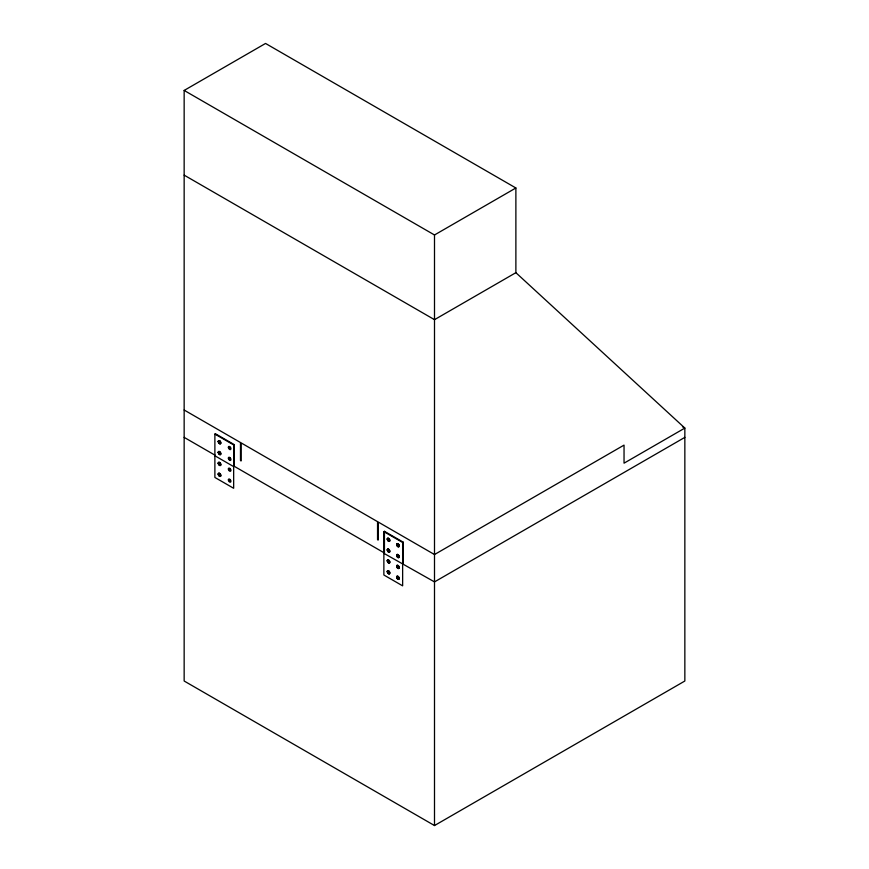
<?xml version="1.0" encoding="UTF-8"?>
<svg xmlns="http://www.w3.org/2000/svg" width="869" height="869" viewBox="0 0 869 869"><rect width="100%" height="100%" fill="white"/><g stroke="black" fill="none" stroke-linecap="round" stroke-linejoin="round"><path stroke-width="1.3" d="M184.152 90.441L265.545 43.45L515.882 187.986L515.882 272.681L684.848 428.08L684.848 681.014L434.5 825.55L184.152 681.014L184.152 90.441L434.5 234.978L515.882 187.986M214.882 434.087L233.663 444.928L233.663 488.28L214.882 477.45L214.882 434.087L215.447 433.761L234.228 444.602L234.228 466.284L384.435 552.999L384.435 531.317L383.87 531.643L383.87 575.006L402.64 585.847L402.64 542.484L383.87 531.643M218.977 441.571L219.89 441.311L220.063 442.929L218.977 442.299L219.89 441.311M218.977 442.299L219.346 441.354M219.52 442.973L220.063 442.929M515.882 272.681L434.5 319.673L184.152 175.136M218.977 452.412L220.433 453.553L219.52 453.814L218.977 452.412L220.433 452.825L220.063 453.77M229.036 447.383L230.491 447.796L230.122 448.73L229.036 448.111L229.948 447.122M233.663 444.928L234.228 444.602M229.036 448.111L229.416 447.166M230.122 448.73L230.491 447.796M229.579 448.784L230.491 448.513M218.977 463.253L219.89 462.992L220.063 464.6L218.977 463.981L219.89 462.992M218.977 463.981L219.346 463.036M230.122 459.571L230.491 458.636L229.579 459.625L229.416 458.006M229.036 458.224L229.948 457.963M229.036 458.951L230.491 459.353M219.52 464.654L220.063 464.6M218.977 474.148L220.063 475.495L218.977 474.865L219.89 473.877L220.063 475.495M229.036 469.064L230.491 470.194L229.948 468.804L229.036 469.792L230.491 470.194M234.228 466.284L233.663 466.61L214.882 455.769M230.122 470.411L230.491 469.477M230.122 481.307L230.491 480.361L229.579 481.35L229.416 479.731M229.036 479.949L229.948 479.688M229.036 480.676L230.491 481.089M387.954 539.138L388.943 538.834L387.954 539.855L389.04 540.485L389.475 539.508L389.04 540.485M387.954 539.855L388.4 538.889M388.497 540.529L389.475 540.236M387.954 549.979L388.943 549.675L389.04 551.326L387.954 550.696L388.943 549.675M397.35 544.559L397.883 545.949L397.35 544.559L398.328 544.255M387.954 550.696L388.4 549.729M384.435 552.999L383.87 553.325L434.5 581.904L684.848 437.368M402.64 542.484L403.205 542.158L403.205 563.84M389.04 551.326L389.475 550.349M397.883 545.949L398.871 544.928M388.497 551.37L389.475 551.076M387.954 560.82L388.943 560.516L387.954 560.82L388.497 562.21L389.475 561.189L389.04 562.167M397.35 555.4L398.328 555.095L397.35 556.117L398.871 556.497M387.954 561.537L388.4 560.559M397.35 556.117L397.785 555.15M398.426 556.747L398.871 555.769M388.497 562.21L389.475 561.917M397.883 556.79L397.785 555.867M387.954 571.661L389.475 572.03L389.04 573.008L387.954 572.378L388.943 571.357M397.35 566.24L397.883 567.631L397.35 566.24L398.328 565.936M387.954 572.378L388.4 571.4M389.04 573.008L389.475 572.03M397.883 567.631L398.871 566.61M388.497 573.051L389.475 572.758M397.35 577.125L398.328 576.82L397.35 577.125L397.883 578.526L398.871 578.222M397.35 577.852L397.785 576.875M398.426 578.472L398.871 577.494M397.883 578.526L397.785 577.592M682.491 426.722L684.848 428.08L624.04 463.177L624.04 445.113L434.5 554.541L378.178 522.019L378.178 540.094L377.548 539.725L377.548 521.661L241.104 442.886L241.104 460.961L240.485 460.592L240.485 442.527L184.152 410.005M384.435 531.317L403.205 542.158M184.152 437.368L215.447 455.443M397.883 544.505L398.426 545.178M388.497 539.084L389.04 539.758M388.4 539.606L388.943 540.279M397.883 555.345L398.426 556.019M388.497 549.925L389.04 550.598M388.4 550.446L388.943 551.12M397.883 566.186L398.426 566.86M388.497 560.766L389.04 561.439M388.4 561.287L388.943 561.961M397.883 577.081L398.426 577.755M388.497 571.606L389.04 572.28M388.4 572.128L388.943 572.801M229.579 447.339L230.122 448.013M229.416 447.893L229.948 448.567M219.52 441.528L220.063 442.202M219.346 442.082L219.89 442.755M229.579 458.18L230.122 458.854M219.52 452.369L220.063 453.042M229.579 469.021L230.122 469.694M219.52 463.21L220.063 463.883M219.346 463.764L219.89 464.437M229.579 479.905L230.122 480.579M219.52 474.094L220.063 474.767M434.5 234.978L434.5 825.55M387.313 571.574A1.771 1.021 60 0 0 389.193 573.909A1.771 1.021 60 0 0 389.193 571.4A1.771 1.021 60 0 0 387.313 571.574A1.771 1.021 60 0 0 389.127 573.942A1.771 1.021 60 0 0 389.127 571.444A1.771 1.021 60 0 0 387.248 571.606M396.698 577.038A1.771 1.021 60 0 0 398.578 579.373A1.771 1.021 60 0 0 398.578 576.875A1.771 1.021 60 0 0 396.698 577.038M396.698 566.154A1.771 1.021 60 0 0 398.578 568.489A1.771 1.021 60 0 0 398.578 565.991A1.771 1.021 60 0 0 396.698 566.154M387.313 560.733A1.771 1.021 60 0 0 389.193 563.069A1.771 1.021 60 0 0 389.193 560.57A1.771 1.021 60 0 0 387.313 560.733A1.771 1.021 60 0 0 389.127 563.101A1.771 1.021 60 0 0 389.127 560.603A1.771 1.021 60 0 0 387.248 560.766M228.384 468.978A1.771 1.021 60 0 0 230.263 471.313A1.771 1.021 60 0 0 230.263 468.815A1.771 1.021 60 0 0 228.384 468.978M228.384 479.873A1.771 1.021 60 0 0 230.263 482.208A1.771 1.021 60 0 0 230.263 479.699A1.771 1.021 60 0 0 228.384 479.873M218.325 474.061A1.771 1.021 60 0 0 220.205 476.397A1.771 1.021 60 0 0 220.205 473.887A1.771 1.021 60 0 0 218.325 474.061M218.325 463.177A1.771 1.021 60 0 0 220.205 465.512A1.771 1.021 60 0 0 220.205 463.003A1.771 1.021 60 0 0 218.325 463.177M228.384 458.137A1.771 1.021 60 0 0 230.263 460.472A1.771 1.021 60 0 0 230.263 457.974A1.771 1.021 60 0 0 228.384 458.137M228.384 447.296A1.771 1.021 60 0 0 230.263 449.631A1.771 1.021 60 0 0 230.263 447.133A1.771 1.021 60 0 0 228.384 447.296M218.325 452.336A1.771 1.021 60 0 0 220.205 454.672A1.771 1.021 60 0 0 220.205 452.162A1.771 1.021 60 0 0 218.325 452.336M218.325 441.495A1.771 1.021 60 0 0 220.205 443.831A1.771 1.021 60 0 0 220.205 441.322A1.771 1.021 60 0 0 218.325 441.495M387.313 549.892A1.771 1.021 60 0 0 389.193 552.228A1.771 1.021 60 0 0 389.193 549.729A1.771 1.021 60 0 0 387.313 549.892A1.771 1.021 60 0 0 389.127 552.26A1.771 1.021 60 0 0 389.127 549.762A1.771 1.021 60 0 0 387.248 549.925M387.313 539.052A1.771 1.021 60 0 0 389.193 541.387A1.771 1.021 60 0 0 389.193 538.889A1.771 1.021 60 0 0 387.313 539.052A1.771 1.021 60 0 0 389.127 541.42A1.771 1.021 60 0 0 389.127 538.921A1.771 1.021 60 0 0 387.248 539.084M396.698 544.472A1.771 1.021 60 0 0 398.578 546.807A1.771 1.021 60 0 0 398.578 544.309A1.771 1.021 60 0 0 396.698 544.472M396.698 555.313A1.771 1.021 60 0 0 398.578 557.648A1.771 1.021 60 0 0 398.578 555.15A1.771 1.021 60 0 0 396.698 555.313M218.26 441.528A1.771 1.021 60 0 0 220.139 443.863A1.771 1.021 60 0 0 220.139 441.365A1.771 1.021 60 0 0 218.26 441.528M218.26 452.369A1.771 1.021 60 0 0 220.139 454.704A1.771 1.021 60 0 0 220.139 452.195A1.771 1.021 60 0 0 218.26 452.369M218.26 463.21A1.771 1.021 60 0 0 220.139 465.545A1.771 1.021 60 0 0 220.139 463.036A1.771 1.021 60 0 0 218.26 463.21M218.26 474.094A1.771 1.021 60 0 0 220.139 476.429A1.771 1.021 60 0 0 220.139 473.931A1.771 1.021 60 0 0 218.26 474.094M396.633 544.505A1.771 1.021 60 0 0 398.513 546.84A1.771 1.021 60 0 0 398.513 544.342A1.771 1.021 60 0 0 396.633 544.505M396.633 555.345A1.771 1.021 60 0 0 398.513 557.681A1.771 1.021 60 0 0 398.513 555.182A1.771 1.021 60 0 0 396.633 555.345M396.633 577.081A1.771 1.021 60 0 0 398.513 579.417A1.771 1.021 60 0 0 398.513 576.907A1.771 1.021 60 0 0 396.633 577.081M396.633 566.186A1.771 1.021 60 0 0 398.513 568.522A1.771 1.021 60 0 0 398.513 566.023A1.771 1.021 60 0 0 396.633 566.186"/></g></svg>
